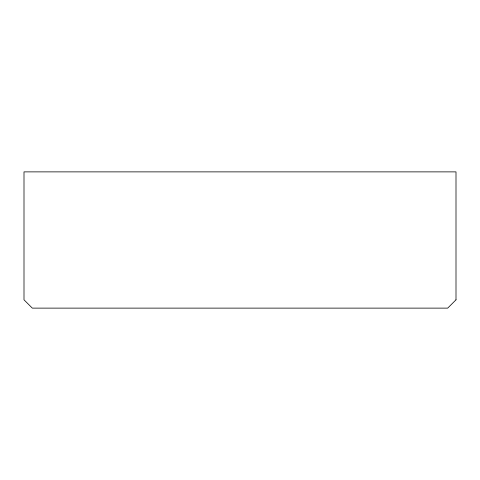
<?xml version="1.0" encoding="UTF-8"?>
<svg xmlns="http://www.w3.org/2000/svg" width="480" height="480" viewBox="0 0 480 480"><rect width="100%" height="100%" fill="white"/><g stroke="black" fill="none" stroke-linecap="round" stroke-linejoin="round"><path stroke-width="0.72" d="M456 299.814L447.69 308.124L32.31 308.124L24 299.814L24 171.876L456 171.876L456 299.814"/></g></svg>
